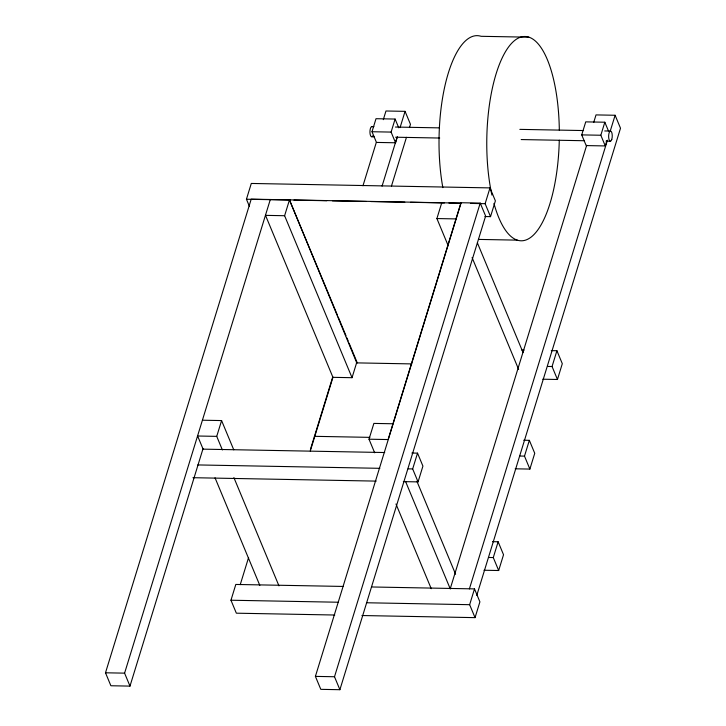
<?xml version="1.0" encoding="UTF-8"?>
<svg xmlns="http://www.w3.org/2000/svg" width="726" height="726" viewBox="0 0 726 726"><rect width="100%" height="100%" fill="white"/><g stroke="black" fill="none" stroke-linecap="round" stroke-linejoin="round"><path stroke-width="1.09" d="M249.345 206.211L246.441 199.233L251.296 183.451L489.986 187.898L495.386 200.857L490.522 216.647L484.868 216.539M203.008 448.741L129.981 686.106L110.887 685.752L105.497 672.793L251.214 199.142L460.847 203.126L388.111 439.557L369.008 439.203L373.872 423.412L392.966 423.766M129.981 686.106L124.591 673.147L270.317 199.496M222.383 449.948L216.729 436.362L221.584 420.572L202.49 420.218M284.61 215.722L265.516 215.359L332.944 377.339L352.037 377.692L284.61 215.722L289.465 199.931L337.318 314.884M397.403 136.76L395.552 142.777L376.458 142.423L372.011 131.733L376.014 118.701L395.107 119.055L398.755 127.803M334.768 615.022L236.349 613.189L230.959 600.23L235.814 584.448L343.28 586.445M240.242 584.648L248.582 557.55M362.964 185.783L376.304 142.432M383.301 119.663L385.969 110.996L405.063 111.35L410.462 124.309L409.455 127.558M395.552 142.777L391.105 132.087L395.107 119.055M382.058 186.137L397.058 137.368M400.062 127.613L405.063 111.35M310.419 449.476L332.762 376.848M391.45 186.092L406.46 137.314M310.265 451.046L332.944 377.339M352.037 377.692L356.893 361.911L349.061 343.099M448.205 245.724L436.898 218.553L441.753 202.772M315.402 676.387L461.128 202.736L480.222 203.089L485.621 216.049L339.895 689.7L320.801 689.346L315.402 676.387L334.505 676.741L339.895 689.7M334.505 676.741L480.222 203.089M490.522 216.647L485.131 203.688L489.986 187.898M403.357 481.619L418.067 481.892L412.667 468.932L417.532 453.142L411.869 453.042M418.067 481.892L422.922 466.101L417.532 453.142M606.818 140.926L605.275 145.935L586.181 145.581L581.726 134.891L585.737 121.868L604.831 122.222L608.47 130.97M450.292 588.559L586.681 145.254M593.687 122.494L596.019 114.908L615.113 115.262L620.503 128.221L476.782 595.374M605.275 145.935L600.829 135.245L604.831 122.222M469.386 588.922L607.444 140.191M610.112 131.524L615.113 115.262M361.92 615.53L475.04 617.635L469.649 604.685L474.505 588.895L371.567 586.971M483.97 570.246L498.671 570.518L493.281 557.559L498.136 541.778L492.482 541.669M515.179 468.805L529.88 469.078L524.49 456.119L529.345 440.337L523.691 440.228M542.749 379.208L557.45 379.48L552.059 366.521L556.915 350.731L551.261 350.631M475.04 617.635L479.904 601.854L474.505 588.895M498.671 570.518L503.535 554.737L498.136 541.778M529.88 469.078L534.744 453.296L529.345 440.337M557.45 379.48L562.305 363.69L556.915 350.731M528.8 37.189L481.066 36.3A102.139 36.255 -88.9 0 0 446.045 81.194A102.139 36.255 -88.9 0 0 442.851 187.617M371.658 126.614L373.917 126.651M395.416 127.05L439.529 127.876M519.852 129.373L583.196 130.553M604.694 130.952L610.348 131.061M581.726 134.891L600.829 135.245M372.011 131.733L391.105 132.087M371.848 136.778L374.108 136.815M395.606 137.214L439.72 138.04M521.168 139.555L584.521 140.735M606.01 141.134L610.539 141.225M246.441 199.233L290.554 200.058M293.948 200.122L326.754 200.73M332.417 200.839L366.349 201.474M370.877 201.556L404.818 202.191M410.471 202.291L444.403 202.926M448.931 203.008L461.373 203.244M470.421 203.407L485.131 203.688M436.898 218.553L455.992 218.916M478.434 239.408L517.293 240.134M521.849 350.077L524.108 350.123M356.357 362.873L411.787 363.907M547.531 366.439L552.059 366.521M314.412 436.326L369.843 437.361M216.729 436.362L197.635 436.008L203.289 449.594M202.59 449.14L384.726 452.534M519.961 456.037L524.49 456.119M197.735 464.93L379.861 468.324M408.148 468.851L412.667 468.932M192.953 477.699L376.204 481.111M488.752 557.477L493.281 557.559M230.959 600.23L338.425 602.235M366.703 602.762L469.649 604.685M105.497 672.793L124.591 673.147M477.381 242.838L523.056 352.564M472.082 257.576L518.627 369.398M416.887 481.238L455.601 574.248M338.189 316.972L346.021 335.784M346.892 337.871L348.19 341.011M405.507 481.356L450.311 588.995M369.008 439.203L374.67 452.788M395.979 503.989L431.235 588.686M221.584 420.572L233.763 449.839M233.899 477.608L278.956 585.855M215.032 477.808L259.835 585.446M289.465 199.931L356.929 363.272M372.737 135.844A5.109 1.815 -88.9 0 1 369.97 132.849A5.109 1.815 -88.9 0 1 372.129 126.651M491.901 195.058A102.139 36.255 -88.9 0 1 512.728 42.181A102.139 36.255 -88.9 0 1 559.319 130.163M559.274 140.227A102.139 36.255 -88.9 0 1 533.419 235.088A102.139 36.255 -88.9 0 1 493.952 203.389M611.791 139.383A5.109 1.815 -88.9 0 0 610.82 131.107A5.109 1.815 -88.9 0 0 608.715 137.94A5.109 1.815 -88.9 0 0 611.791 139.383"/></g></svg>
